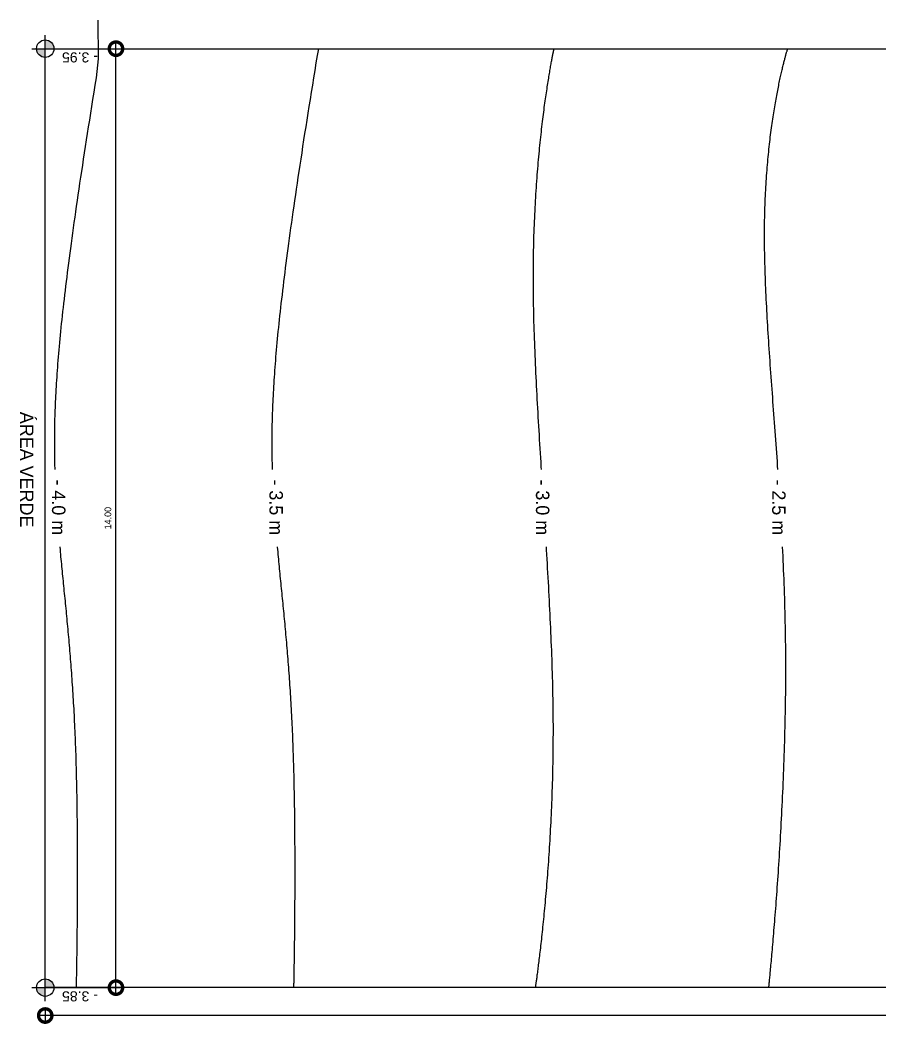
# Model space of a CAD drawing. Header units: millimetres. Extents: x 92.2 to 172.4, y 6.8 to 63.1.
# Drawn here: x 129.86 to 142.68, y 47.95 to 62.92 of the extents above; entities that cross this region are included whole.
import ezdxf

# ---------------------------------------------------------------- set-up
doc = ezdxf.new("R2010")
doc.units = ezdxf.units.MM
doc.linetypes.add('LIN0', pattern=[0])
for name, color, linetype in [('COTA', 2, 'Continuous'), ('COTAS', 1, 'Continuous'), ('HATCH', 7, 'LIN0'), ('TERRENO', 4, 'Continuous'), ('Texto', 7, 'Continuous')]:
    doc.layers.add(name, color=color, linetype=linetype)
doc.styles.add('ROMANS', font='C-ACENTO.SHX')
doc.dimstyles.new('EXEC 100', dxfattribs={"dimscale": 0, "dimtxt": 0.1, "dimasz": 0.4, "dimexe": 0.1, "dimexo": 0.1, "dimgap": 0.05, "dimtad": 0, "dimzin": 1, "dimdsep": 46, "dimtxsty": 'ROMANS', "dimblk1": 'DOTSMALL', "dimblk2": 'DOTSMALL', "dimsah": 1, "dimcen": 0.12, "dimdle": 0.1, "dimclrd": 1, "dimclre": 1, "dimclrt": 2, "dimadec": 0, "dimazin": 0, "dimtfac": 0.15, "dimtofl": 0, "dimtmove": 0, "dimatfit": 3, "dimldrblk": 'DOTSMALL', "dimfxl": 1, "dimtvp": 1.2, "dimtolj": 1, "dimtzin": 1, "dimarcsym": 0})

# ---------------------------------------------------------------- blocks, each defined once
blk = doc.blocks.new('_DOTSMALL')
at = {"color": 0, "linetype": 'ByBlock', "const_width": 0.5}
blk.add_lwpolyline([(-0.0625, 0, 1), (0.0625, 0, 1)], format="xyb", close=True, dxfattribs=at)
blk = doc.blocks.new('*D15')
at = {"layer": 'COTA', "color": 1, "linetype": 'Continuous', "lineweight": -2, "transparency": 16777216}
for p, q in [((160.237, 48.389), (160.237, 47.973)), ((160.337, 48.073), (130.137, 48.073)), ((130.237, 48.189), (130.237, 47.973))]:
    blk.add_line(p, q, dxfattribs=at)
at = {"layer": 'Defpoints', "color": 0, "linetype": 'Continuous', "transparency": 16777216}
for p in [(160.237, 48.489), (130.237, 48.289), (130.237, 48.073)]:
    blk.add_point(p, dxfattribs=at)
at = {"layer": 'COTA', "color": 1, "linetype": 'Continuous', "lineweight": -2, "transparency": 16777216, "xscale": 0.4, "yscale": 0.4, "zscale": 0.4, "rotation": 180}
blk.add_blockref('_DOTSMALL', (130.237, 48.073), dxfattribs=at)
at = {"layer": 'COTA', "color": 1, "linetype": 'Continuous', "lineweight": -2, "transparency": 16777216, "xscale": 0.4, "yscale": 0.4, "zscale": 0.4}
blk.add_blockref('_DOTSMALL', (160.237, 48.073), dxfattribs=at)
at = {"layer": 'COTA', "color": 2, "linetype": 'Continuous', "transparency": 16777216, "insert": (145.237, 48.193), "char_height": 0.1, "attachment_point": 5, "style": 'ROMANS'}
blk.add_mtext('\\A1;30.00', dxfattribs=at)
blk = doc.blocks.new('*D16')
at = {"layer": 'COTA', "color": 1, "linetype": 'Continuous', "lineweight": -2, "transparency": 16777216}
for p, q in [((131.292, 48.389), (131.292, 62.589)), ((130.337, 62.489), (131.392, 62.489)), ((130.337, 48.489), (131.392, 48.489))]:
    blk.add_line(p, q, dxfattribs=at)
at = {"layer": 'Defpoints', "color": 0, "linetype": 'Continuous', "transparency": 16777216}
for p in [(130.237, 62.489), (131.292, 62.489), (130.237, 48.489)]:
    blk.add_point(p, dxfattribs=at)
at = {"layer": 'COTA', "color": 1, "linetype": 'Continuous', "lineweight": -2, "transparency": 16777216, "xscale": 0.4, "yscale": 0.4, "zscale": 0.4}
for p, rotation in [((131.292, 62.489), 90), ((131.292, 48.489), 270)]:
    blk.add_blockref('_DOTSMALL', p, dxfattribs=dict(at, rotation=rotation))
at = {"layer": 'COTA', "color": 2, "linetype": 'Continuous', "transparency": 16777216, "insert": (131.172, 55.489), "char_height": 0.1, "attachment_point": 5, "rotation": 90, "style": 'ROMANS'}
blk.add_mtext('\\A1;14.00', dxfattribs=at)

msp = doc.modelspace()

# ---------------------------------------------------------------- hatches: boundary and pattern name
at = {"layer": 'COTAS', "linetype": 'Continuous'}
h = msp.add_hatch(color=7, dxfattribs=at)
h.paths.add_polyline_path([(130.237, 62.359, -0.414214), (130.107, 62.489), (130.237, 62.489)])
h.paths.add_polyline_path([(130.367, 62.489), (130.237, 62.489), (130.237, 62.619, -0.414214)])
h = msp.add_hatch(color=7, dxfattribs=at)
h.paths.add_polyline_path([(130.237, 48.359, -0.414214), (130.107, 48.489), (130.237, 48.489)])
h.paths.add_polyline_path([(130.367, 48.489), (130.237, 48.489), (130.237, 48.619, -0.414214)])

# ---------------------------------------------------------------- linework, layer by layer
for p, q in [((130.237, 62.489), (130.237, 62.689)), ((130.037, 62.489), (131.069, 62.489)), ((130.237, 62.289), (130.237, 62.489)), ((130.237, 48.489), (130.237, 48.689)), ((130.037, 48.489), (131.069, 48.489)), ((130.237, 48.289), (130.237, 48.489))]:
    msp.add_line(p, q, dxfattribs=at)
at = {"layer": 'COTAS', "color": 1, "linetype": 'Continuous'}
for centre in [(130.237, 62.489), (130.237, 48.489)]:
    msp.add_circle(centre, 0.13, dxfattribs=at)
at = {"layer": 'HATCH', "linetype": 'Continuous'}
for points in [[(130.384, 56.213), (130.383, 56.236), (130.382, 56.273), (130.381, 56.31), (130.38, 56.347), (130.38, 56.384), (130.379, 56.421), (130.379, 56.459), (130.378, 56.496), (130.378, 56.534), (130.378, 56.573), (130.378, 56.611), (130.378, 56.65), (130.378, 56.688), (130.378, 56.728), (130.378, 56.767), (130.379, 56.807), (130.38, 56.847), (130.38, 56.888), (130.381, 56.928), (130.382, 56.969), (130.383, 57.011), (130.385, 57.053), (130.386, 57.095), (130.388, 57.138), (130.39, 57.181), (130.392, 57.225), (130.394, 57.269), (130.396, 57.314), (130.398, 57.359), (130.401, 57.405), (130.403, 57.451), (130.406, 57.498), (130.409, 57.545), (130.413, 57.593), (130.416, 57.641), (130.419, 57.69), (130.423, 57.74), (130.427, 57.79), (130.431, 57.841), (130.435, 57.893), (130.44, 57.945), (130.444, 57.998), (130.449, 58.051), (130.454, 58.106), (130.459, 58.161), (130.465, 58.217), (130.47, 58.273), (130.476, 58.331), (130.482, 58.389), (130.488, 58.448), (130.495, 58.507), (130.501, 58.568), (130.508, 58.629), (130.515, 58.692), (130.523, 58.755), (130.53, 58.819), (130.538, 58.884), (130.546, 58.95), (130.554, 59.016), (130.562, 59.084), (130.571, 59.153), (130.58, 59.223), (130.589, 59.293), (130.598, 59.365), (130.608, 59.438), (130.617, 59.511), (130.628, 59.586), (130.638, 59.662), (130.648, 59.739), (130.659, 59.817), (130.67, 59.896), (130.682, 59.976), (130.693, 60.058), (130.705, 60.14), (130.717, 60.224), (130.73, 60.309), (130.742, 60.395), (130.755, 60.482), (130.768, 60.571), (130.782, 60.66), (130.796, 60.751), (130.81, 60.844), (130.824, 60.937), (130.839, 61.032), (130.853, 61.128), (130.869, 61.225), (130.884, 61.324), (130.9, 61.424), (130.916, 61.526), (130.932, 61.629), (130.949, 61.733), (130.966, 61.839), (130.983, 61.946), (131.001, 62.054), (131.033, 62.338), (131.028, 62.916)], [(133.627, 56.213), (133.626, 56.236), (133.625, 56.273), (133.624, 56.31), (133.623, 56.347), (133.622, 56.384), (133.622, 56.421), (133.621, 56.459), (133.621, 56.496), (133.621, 56.534), (133.62, 56.573), (133.62, 56.611), (133.62, 56.65), (133.621, 56.688), (133.621, 56.728), (133.621, 56.767), (133.622, 56.807), (133.622, 56.847), (133.623, 56.888), (133.624, 56.928), (133.625, 56.969), (133.626, 57.011), (133.628, 57.053), (133.629, 57.095), (133.631, 57.138), (133.632, 57.181), (133.634, 57.225), (133.636, 57.269), (133.639, 57.314), (133.641, 57.359), (133.644, 57.405), (133.646, 57.451), (133.649, 57.498), (133.652, 57.545), (133.655, 57.593), (133.659, 57.641), (133.662, 57.69), (133.666, 57.74), (133.67, 57.79), (133.674, 57.841), (133.678, 57.893), (133.683, 57.945), (133.687, 57.998), (133.692, 58.051), (133.697, 58.106), (133.702, 58.161), (133.708, 58.217), (133.713, 58.273), (133.719, 58.331), (133.725, 58.389), (133.731, 58.448), (133.738, 58.507), (133.744, 58.568), (133.751, 58.629), (133.758, 58.692), (133.765, 58.755), (133.773, 58.819), (133.781, 58.884), (133.788, 58.95), (133.797, 59.016), (133.805, 59.084), (133.814, 59.153), (133.822, 59.223), (133.832, 59.293), (133.841, 59.365), (133.85, 59.438), (133.86, 59.511), (133.87, 59.586), (133.881, 59.662), (133.891, 59.739), (133.902, 59.817), (133.913, 59.896), (133.924, 59.976), (133.936, 60.058), (133.948, 60.14), (133.96, 60.224), (133.972, 60.309), (133.985, 60.395), (133.998, 60.482), (134.011, 60.571), (134.025, 60.66), (134.038, 60.751), (134.052, 60.844), (134.067, 60.937), (134.081, 61.032), (134.096, 61.128), (134.111, 61.225), (134.127, 61.324), (134.143, 61.424), (134.159, 61.526), (134.175, 61.629), (134.192, 61.733), (134.209, 61.839), (134.226, 61.946), (134.244, 62.054), (134.261, 62.164), (134.28, 62.276), (134.298, 62.389), (134.315, 62.489)], [(137.638, 56.213), (137.635, 56.254), (137.631, 56.322), (137.626, 56.39), (137.622, 56.458), (137.618, 56.526), (137.614, 56.594), (137.61, 56.661), (137.606, 56.729), (137.602, 56.796), (137.598, 56.863), (137.594, 56.93), (137.59, 56.997), (137.586, 57.064), (137.582, 57.131), (137.579, 57.197), (137.575, 57.263), (137.572, 57.329), (137.568, 57.395), (137.565, 57.461), (137.562, 57.526), (137.558, 57.591), (137.555, 57.657), (137.552, 57.721), (137.549, 57.786), (137.547, 57.85), (137.544, 57.914), (137.541, 57.978), (137.539, 58.042), (137.536, 58.105), (137.534, 58.168), (137.532, 58.231), (137.53, 58.294), (137.528, 58.356), (137.526, 58.418), (137.525, 58.48), (137.523, 58.541), (137.522, 58.603), (137.521, 58.663), (137.52, 58.724), (137.519, 58.784), (137.518, 58.844), (137.518, 58.904), (137.517, 58.963), (137.517, 59.022), (137.517, 59.08), (137.517, 59.138), (137.517, 59.196), (137.518, 59.254), (137.518, 59.311), (137.519, 59.368), (137.52, 59.424), (137.521, 59.48), (137.522, 59.535), (137.523, 59.591), (137.525, 59.645), (137.526, 59.7), (137.528, 59.754), (137.53, 59.807), (137.532, 59.861), (137.534, 59.914), (137.536, 59.966), (137.539, 60.018), (137.541, 60.069), (137.544, 60.121), (137.547, 60.171), (137.55, 60.222), (137.552, 60.271), (137.555, 60.321), (137.559, 60.37), (137.562, 60.418), (137.565, 60.466), (137.568, 60.514), (137.572, 60.561), (137.575, 60.608), (137.579, 60.654), (137.583, 60.7), (137.587, 60.745), (137.59, 60.79), (137.594, 60.834), (137.598, 60.878), (137.602, 60.921), (137.606, 60.964), (137.61, 61.006), (137.615, 61.048), (137.619, 61.089), (137.623, 61.13), (137.627, 61.17), (137.632, 61.21), (137.636, 61.249), (137.64, 61.288), (137.645, 61.326), (137.649, 61.364), (137.654, 61.401), (137.658, 61.437), (137.662, 61.473), (137.667, 61.509), (137.671, 61.544), (137.676, 61.578), (137.68, 61.612), (137.685, 61.645), (137.689, 61.678), (137.694, 61.71), (137.698, 61.741), (137.702, 61.772), (137.707, 61.802), (137.711, 61.832), (137.715, 61.861), (137.72, 61.89), (137.724, 61.918), (137.728, 61.945), (137.732, 61.972), (137.736, 61.998), (137.741, 62.023), (137.745, 62.048), (137.749, 62.072), (137.752, 62.096), (137.756, 62.119), (137.76, 62.141), (137.764, 62.163), (137.767, 62.184), (137.771, 62.204), (137.774, 62.224), (137.778, 62.243), (137.781, 62.262), (137.784, 62.279), (137.788, 62.296), (137.791, 62.313), (137.794, 62.329), (137.796, 62.344), (137.799, 62.358), (137.802, 62.372), (137.804, 62.385), (137.807, 62.397), (137.809, 62.409), (137.811, 62.42), (137.813, 62.43), (137.815, 62.439), (137.817, 62.448), (137.818, 62.456), (137.82, 62.463), (137.821, 62.47), (137.823, 62.476), (137.824, 62.481), (137.824, 62.485), (137.825, 62.489)], [(141.163, 56.213), (141.159, 56.269), (141.155, 56.335), (141.15, 56.4), (141.146, 56.465), (141.141, 56.53), (141.136, 56.594), (141.132, 56.658), (141.127, 56.722), (141.122, 56.786), (141.118, 56.85), (141.113, 56.913), (141.108, 56.976), (141.104, 57.039), (141.099, 57.102), (141.095, 57.165), (141.09, 57.227), (141.086, 57.289), (141.081, 57.351), (141.077, 57.412), (141.072, 57.473), (141.068, 57.534), (141.063, 57.595), (141.059, 57.656), (141.055, 57.716), (141.05, 57.776), (141.046, 57.835), (141.042, 57.895), (141.038, 57.954), (141.034, 58.013), (141.03, 58.072), (141.026, 58.13), (141.023, 58.188), (141.019, 58.246), (141.015, 58.303), (141.012, 58.36), (141.009, 58.417), (141.005, 58.474), (141.002, 58.53), (140.999, 58.586), (140.996, 58.642), (140.993, 58.697), (140.99, 58.753), (140.988, 58.807), (140.985, 58.862), (140.983, 58.916), (140.98, 58.97), (140.978, 59.023), (140.976, 59.077), (140.974, 59.13), (140.972, 59.182), (140.971, 59.234), (140.969, 59.286), (140.968, 59.338), (140.967, 59.389), (140.966, 59.44), (140.965, 59.49), (140.964, 59.541), (140.964, 59.59), (140.964, 59.64), (140.963, 59.689), (140.963, 59.738), (140.964, 59.786), (140.964, 59.834), (140.965, 59.882), (140.965, 59.929), (140.966, 59.976), (140.967, 60.023), (140.969, 60.069), (140.97, 60.115), (140.971, 60.161), (140.973, 60.206), (140.975, 60.25), (140.977, 60.295), (140.979, 60.339), (140.981, 60.382), (140.984, 60.426), (140.986, 60.468), (140.989, 60.511), (140.992, 60.553), (140.995, 60.594), (140.998, 60.636), (141.001, 60.677), (141.004, 60.717), (141.008, 60.757), (141.011, 60.797), (141.015, 60.836), (141.018, 60.875), (141.022, 60.913), (141.026, 60.951), (141.03, 60.989), (141.034, 61.026), (141.038, 61.063), (141.042, 61.099), (141.046, 61.135), (141.05, 61.171), (141.055, 61.206), (141.059, 61.24), (141.064, 61.275), (141.068, 61.309), (141.073, 61.342), (141.077, 61.375), (141.082, 61.407), (141.087, 61.439), (141.092, 61.471), (141.096, 61.502), (141.101, 61.533), (141.106, 61.563), (141.111, 61.593), (141.116, 61.623), (141.121, 61.652), (141.126, 61.68), (141.131, 61.708), (141.135, 61.736), (141.14, 61.763), (141.145, 61.79), (141.15, 61.816), (141.155, 61.842), (141.16, 61.867), (141.165, 61.892), (141.17, 61.916), (141.175, 61.94), (141.179, 61.964), (141.184, 61.987), (141.189, 62.009), (141.194, 62.031), (141.198, 62.053), (141.203, 62.074), (141.208, 62.094), (141.212, 62.114), (141.217, 62.134), (141.221, 62.153), (141.225, 62.172), (141.23, 62.19), (141.234, 62.207), (141.238, 62.224), (141.242, 62.241), (141.246, 62.257), (141.25, 62.273), (141.254, 62.288), (141.258, 62.302), (141.261, 62.317), (141.265, 62.33), (141.268, 62.343), (141.272, 62.356), (141.275, 62.368), (141.278, 62.379), (141.281, 62.39), (141.284, 62.401), (141.287, 62.411), (141.289, 62.42), (141.292, 62.429), (141.294, 62.438), (141.297, 62.445), (141.299, 62.453), (141.301, 62.46), (141.303, 62.466), (141.304, 62.471), (141.306, 62.477), (141.307, 62.481), (141.309, 62.485), (141.31, 62.489)], [(130.702, 48.489), (130.702, 48.493), (130.702, 48.498), (130.702, 48.504), (130.703, 48.511), (130.703, 48.52), (130.703, 48.529), (130.703, 48.54), (130.703, 48.552), (130.704, 48.565), (130.704, 48.58), (130.704, 48.595), (130.705, 48.611), (130.705, 48.628), (130.705, 48.647), (130.706, 48.666), (130.706, 48.687), (130.706, 48.708), (130.707, 48.73), (130.707, 48.754), (130.708, 48.778), (130.708, 48.803), (130.708, 48.829), (130.709, 48.856), (130.709, 48.884), (130.71, 48.913), (130.71, 48.942), (130.711, 48.973), (130.711, 49.004), (130.712, 49.036), (130.712, 49.069), (130.712, 49.102), (130.713, 49.136), (130.713, 49.171), (130.714, 49.207), (130.714, 49.243), (130.715, 49.281), (130.715, 49.318), (130.715, 49.357), (130.716, 49.396), (130.716, 49.435), (130.717, 49.476), (130.717, 49.517), (130.717, 49.558), (130.718, 49.6), (130.718, 49.643), (130.718, 49.686), (130.718, 49.729), (130.719, 49.773), (130.719, 49.818), (130.719, 49.863), (130.719, 49.909), (130.719, 49.954), (130.72, 50.001), (130.72, 50.048), (130.72, 50.095), (130.72, 50.142), (130.72, 50.19), (130.72, 50.238), (130.72, 50.287), (130.72, 50.336), (130.72, 50.385), (130.72, 50.434), (130.719, 50.484), (130.719, 50.534), (130.719, 50.584), (130.719, 50.634), (130.718, 50.685), (130.718, 50.735), (130.718, 50.786), (130.717, 50.837), (130.717, 50.889), (130.716, 50.94), (130.716, 50.991), (130.715, 51.043), (130.714, 51.094), (130.714, 51.146), (130.713, 51.198), (130.712, 51.249), (130.711, 51.301), (130.711, 51.353), (130.71, 51.404), (130.709, 51.456), (130.708, 51.508), (130.706, 51.559), (130.705, 51.611), (130.704, 51.662), (130.703, 51.713), (130.702, 51.764), (130.7, 51.815), (130.699, 51.866), (130.697, 51.917), (130.696, 51.967), (130.694, 52.017), (130.692, 52.067), (130.691, 52.117), (130.689, 52.166), (130.687, 52.216), (130.685, 52.265), (130.683, 52.313), (130.681, 52.362), (130.678, 52.41), (130.676, 52.457), (130.674, 52.504), (130.672, 52.551), (130.669, 52.598), (130.667, 52.644), (130.664, 52.691), (130.661, 52.736), (130.659, 52.782), (130.656, 52.827), (130.653, 52.872), (130.65, 52.916), (130.647, 52.961), (130.644, 53.005), (130.641, 53.048), (130.638, 53.092), (130.635, 53.135), (130.632, 53.178), (130.629, 53.221), (130.626, 53.263), (130.622, 53.305), (130.619, 53.347), (130.616, 53.389), (130.612, 53.43), (130.609, 53.472), (130.606, 53.513), (130.602, 53.553), (130.599, 53.594), (130.595, 53.634), (130.592, 53.675), (130.588, 53.715), (130.585, 53.754), (130.581, 53.794), (130.577, 53.833), (130.574, 53.872), (130.57, 53.912), (130.566, 53.95), (130.563, 53.989), (130.559, 54.028), (130.555, 54.066), (130.552, 54.104), (130.548, 54.142), (130.544, 54.18), (130.541, 54.218), (130.537, 54.255), (130.533, 54.293), (130.53, 54.33), (130.526, 54.367), (130.522, 54.404), (130.519, 54.441), (130.515, 54.478), (130.511, 54.515), (130.508, 54.552), (130.504, 54.588), (130.5, 54.625), (130.497, 54.661), (130.493, 54.697), (130.49, 54.733), (130.486, 54.769), (130.483, 54.805), (130.479, 54.841), (130.476, 54.877), (130.472, 54.913), (130.469, 54.949), (130.466, 54.985), (130.463, 55.02), (130.459, 55.056), (130.459, 55.061)], [(133.945, 48.489), (133.945, 48.493), (133.945, 48.498), (133.945, 48.504), (133.945, 48.511), (133.946, 48.52), (133.946, 48.529), (133.946, 48.54), (133.946, 48.552), (133.947, 48.565), (133.947, 48.58), (133.947, 48.595), (133.947, 48.611), (133.948, 48.628), (133.948, 48.647), (133.948, 48.666), (133.949, 48.687), (133.949, 48.708), (133.95, 48.73), (133.95, 48.754), (133.95, 48.778), (133.951, 48.803), (133.951, 48.829), (133.952, 48.856), (133.952, 48.884), (133.953, 48.913), (133.953, 48.942), (133.953, 48.973), (133.954, 49.004), (133.954, 49.036), (133.955, 49.069), (133.955, 49.102), (133.956, 49.136), (133.956, 49.171), (133.957, 49.207), (133.957, 49.243), (133.957, 49.281), (133.958, 49.318), (133.958, 49.357), (133.959, 49.396), (133.959, 49.435), (133.959, 49.476), (133.96, 49.517), (133.96, 49.558), (133.96, 49.6), (133.961, 49.643), (133.961, 49.686), (133.961, 49.729), (133.961, 49.773), (133.962, 49.818), (133.962, 49.863), (133.962, 49.909), (133.962, 49.954), (133.962, 50.001), (133.962, 50.048), (133.963, 50.095), (133.963, 50.142), (133.963, 50.19), (133.963, 50.238), (133.963, 50.287), (133.963, 50.336), (133.962, 50.385), (133.962, 50.434), (133.962, 50.484), (133.962, 50.534), (133.962, 50.584), (133.961, 50.634), (133.961, 50.685), (133.961, 50.735), (133.96, 50.786), (133.96, 50.837), (133.96, 50.889), (133.959, 50.94), (133.959, 50.991), (133.958, 51.043), (133.957, 51.094), (133.957, 51.146), (133.956, 51.198), (133.955, 51.249), (133.954, 51.301), (133.953, 51.353), (133.952, 51.404), (133.951, 51.456), (133.95, 51.508), (133.949, 51.559), (133.948, 51.611), (133.947, 51.662), (133.946, 51.713), (133.944, 51.764), (133.943, 51.815), (133.941, 51.866), (133.94, 51.917), (133.938, 51.967), (133.937, 52.017), (133.935, 52.067), (133.933, 52.117), (133.931, 52.166), (133.93, 52.216), (133.928, 52.265), (133.926, 52.313), (133.923, 52.362), (133.921, 52.41), (133.919, 52.457), (133.917, 52.504), (133.914, 52.551), (133.912, 52.598), (133.909, 52.644), (133.907, 52.691), (133.904, 52.736), (133.901, 52.782), (133.899, 52.827), (133.896, 52.872), (133.893, 52.916), (133.89, 52.961), (133.887, 53.005), (133.884, 53.048), (133.881, 53.092), (133.878, 53.135), (133.875, 53.178), (133.872, 53.221), (133.869, 53.263), (133.865, 53.305), (133.862, 53.347), (133.859, 53.389), (133.855, 53.43), (133.852, 53.472), (133.848, 53.513), (133.845, 53.553), (133.842, 53.594), (133.838, 53.634), (133.834, 53.675), (133.831, 53.715), (133.827, 53.754), (133.824, 53.794), (133.82, 53.833), (133.817, 53.872), (133.813, 53.912), (133.809, 53.95), (133.806, 53.989), (133.802, 54.028), (133.798, 54.066), (133.795, 54.104), (133.791, 54.142), (133.787, 54.18), (133.783, 54.218), (133.78, 54.255), (133.776, 54.293), (133.772, 54.33), (133.769, 54.367), (133.765, 54.404), (133.761, 54.441), (133.758, 54.478), (133.754, 54.515), (133.75, 54.552), (133.747, 54.588), (133.743, 54.625), (133.74, 54.661), (133.736, 54.697), (133.733, 54.733), (133.729, 54.769), (133.726, 54.805), (133.722, 54.841), (133.719, 54.877), (133.715, 54.913), (133.712, 54.949), (133.709, 54.985), (133.705, 55.02), (133.702, 55.056), (133.702, 55.061)], [(137.549, 48.489), (137.549, 48.492), (137.55, 48.497), (137.551, 48.503), (137.552, 48.509), (137.553, 48.517), (137.554, 48.525), (137.555, 48.534), (137.557, 48.545), (137.558, 48.556), (137.56, 48.568), (137.562, 48.581), (137.564, 48.595), (137.566, 48.61), (137.568, 48.626), (137.571, 48.642), (137.573, 48.66), (137.575, 48.678), (137.578, 48.697), (137.581, 48.717), (137.583, 48.738), (137.586, 48.759), (137.589, 48.782), (137.592, 48.805), (137.595, 48.829), (137.598, 48.854), (137.602, 48.88), (137.605, 48.906), (137.608, 48.934), (137.612, 48.962), (137.615, 48.99), (137.619, 49.02), (137.622, 49.05), (137.626, 49.081), (137.63, 49.113), (137.633, 49.146), (137.637, 49.179), (137.641, 49.213), (137.645, 49.247), (137.648, 49.283), (137.652, 49.319), (137.656, 49.356), (137.66, 49.393), (137.664, 49.431), (137.668, 49.47), (137.672, 49.509), (137.676, 49.549), (137.68, 49.59), (137.684, 49.631), (137.688, 49.673), (137.692, 49.715), (137.696, 49.759), (137.7, 49.802), (137.704, 49.847), (137.708, 49.892), (137.711, 49.937), (137.715, 49.983), (137.719, 50.03), (137.723, 50.077), (137.727, 50.125), (137.73, 50.173), (137.734, 50.222), (137.738, 50.271), (137.741, 50.321), (137.745, 50.371), (137.748, 50.422), (137.752, 50.474), (137.755, 50.526), (137.759, 50.578), (137.762, 50.631), (137.765, 50.684), (137.768, 50.738), (137.771, 50.792), (137.774, 50.847), (137.777, 50.902), (137.78, 50.957), (137.783, 51.013), (137.785, 51.07), (137.788, 51.126), (137.79, 51.184), (137.793, 51.241), (137.795, 51.299), (137.797, 51.358), (137.799, 51.416), (137.801, 51.475), (137.803, 51.535), (137.805, 51.595), (137.806, 51.655), (137.808, 51.715), (137.809, 51.776), (137.81, 51.837), (137.811, 51.899), (137.812, 51.96), (137.813, 52.022), (137.814, 52.085), (137.814, 52.147), (137.814, 52.21), (137.815, 52.273), (137.815, 52.337), (137.815, 52.401), (137.814, 52.465), (137.814, 52.529), (137.813, 52.593), (137.812, 52.658), (137.812, 52.723), (137.81, 52.788), (137.809, 52.853), (137.808, 52.918), (137.806, 52.984), (137.805, 53.05), (137.803, 53.116), (137.801, 53.182), (137.799, 53.249), (137.797, 53.315), (137.795, 53.382), (137.792, 53.449), (137.79, 53.516), (137.787, 53.583), (137.784, 53.651), (137.782, 53.718), (137.779, 53.786), (137.776, 53.854), (137.773, 53.921), (137.769, 53.989), (137.766, 54.057), (137.763, 54.126), (137.759, 54.194), (137.756, 54.262), (137.752, 54.331), (137.749, 54.399), (137.745, 54.468), (137.741, 54.536), (137.737, 54.605), (137.733, 54.674), (137.729, 54.742), (137.725, 54.811), (137.721, 54.88), (137.717, 54.949), (137.713, 55.018), (137.71, 55.061)], [(141.028, 48.489), (141.028, 48.493), (141.029, 48.498), (141.03, 48.505), (141.03, 48.513), (141.031, 48.523), (141.032, 48.534), (141.034, 48.546), (141.035, 48.56), (141.037, 48.575), (141.038, 48.591), (141.04, 48.609), (141.042, 48.628), (141.044, 48.648), (141.046, 48.669), (141.048, 48.692), (141.05, 48.716), (141.053, 48.741), (141.055, 48.768), (141.058, 48.795), (141.06, 48.824), (141.063, 48.854), (141.066, 48.885), (141.069, 48.917), (141.072, 48.95), (141.075, 48.984), (141.078, 49.02), (141.081, 49.056), (141.084, 49.094), (141.088, 49.132), (141.091, 49.172), (141.094, 49.212), (141.098, 49.254), (141.101, 49.296), (141.105, 49.34), (141.109, 49.384), (141.112, 49.429), (141.116, 49.475), (141.12, 49.522), (141.123, 49.57), (141.127, 49.619), (141.131, 49.669), (141.135, 49.719), (141.139, 49.77), (141.143, 49.822), (141.146, 49.875), (141.15, 49.929), (141.154, 49.983), (141.158, 50.038), (141.162, 50.094), (141.166, 50.15), (141.17, 50.207), (141.173, 50.265), (141.177, 50.324), (141.181, 50.383), (141.185, 50.442), (141.189, 50.503), (141.192, 50.564), (141.196, 50.625), (141.2, 50.687), (141.203, 50.75), (141.207, 50.813), (141.211, 50.876), (141.214, 50.941), (141.217, 51.005), (141.221, 51.07), (141.224, 51.136), (141.227, 51.202), (141.231, 51.268), (141.234, 51.335), (141.237, 51.402), (141.24, 51.469), (141.243, 51.537), (141.246, 51.605), (141.248, 51.674), (141.251, 51.743), (141.254, 51.812), (141.256, 51.881), (141.259, 51.951), (141.261, 52.021), (141.263, 52.091), (141.265, 52.161), (141.267, 52.232), (141.269, 52.303), (141.271, 52.374), (141.272, 52.445), (141.274, 52.516), (141.275, 52.587), (141.277, 52.659), (141.278, 52.73), (141.279, 52.802), (141.28, 52.873), (141.28, 52.945), (141.281, 53.017), (141.281, 53.089), (141.282, 53.16), (141.282, 53.232), (141.282, 53.304), (141.282, 53.375), (141.281, 53.447), (141.281, 53.518), (141.28, 53.59), (141.279, 53.661), (141.278, 53.732), (141.277, 53.803), (141.276, 53.874), (141.274, 53.945), (141.273, 54.016), (141.271, 54.086), (141.269, 54.157), (141.267, 54.227), (141.265, 54.298), (141.262, 54.368), (141.26, 54.438), (141.257, 54.508), (141.255, 54.577), (141.252, 54.647), (141.249, 54.716), (141.246, 54.786), (141.243, 54.855), (141.24, 54.924), (141.236, 54.993), (141.233, 55.061)]]:
    msp.add_lwpolyline(points, dxfattribs=at)
at = {"layer": 'TERRENO', "color": 5, "linetype": 'Continuous'}
for p, q in [((130.237, 48.489), (130.237, 62.489)), ((130.237, 62.489), (160.237, 62.489)), ((160.237, 48.489), (130.237, 48.489))]:
    msp.add_line(p, q, dxfattribs=at)

# ---------------------------------------------------------------- texts
at = {"layer": 'COTAS', "linetype": 'Continuous', "char_height": 0.15, "width": 0.6716, "attachment_point": 1, "rotation": 180}
for s, insert in [('{\\fArial|b0|i0|c0|p34;- 3.95}', (131.023, 62.284)), ('{\\fArial|b0|i0|c0|p34;- 3.85}', (131.023, 48.284))]:
    msp.add_mtext(s, dxfattribs=dict(at, insert=insert))
at = {"layer": 'Texto', "linetype": 'Continuous', "char_height": 0.2, "width": 11.1941, "attachment_point": 1, "rotation": 270}
for s, insert in [('{\\fZapfHumnst BT|b0|i0|c0|p34;ÁREA VERDE}', (130.062, 57.075)), ('{\\fZapfHumnst BT|b0|i0|c0|p34;- 4.0 m}', (130.538, 56.067)), ('{\\fZapfHumnst BT|b0|i0|c0|p34;- 3.5 m}', (133.781, 56.067)), ('{\\fZapfHumnst BT|b0|i0|c0|p34;- 3.0 m}', (137.755, 56.067)), ('{\\fZapfHumnst BT|b0|i0|c0|p34;- 2.5 m}', (141.278, 56.067))]:
    msp.add_mtext(s, dxfattribs=dict(at, insert=insert))

# ---------------------------------------------------------------- dimensions: what is measured, and where the dimension line sits
at = {"layer": 'COTA', "linetype": 'Continuous'}
for base, p1, p2, angle, picture, middle in [((131.292, 62.489), (130.237, 48.489), (130.237, 62.489), 270, '*D16', (131.292, 55.489)), ((130.237, 48.073), (160.237, 48.489), (130.237, 48.289), 180, '*D15', (145.237, 48.073))]:
    dim = msp.add_linear_dim(base=base, p1=p1, p2=p2, angle=angle, dimstyle='EXEC 100', override={"dimscale": 1}, dxfattribs=at)
    dim.commit()
    dim.dimension.update_dxf_attribs({"geometry": picture, "text_midpoint": middle, "dimtype": 160})

doc.saveas('drawing.dxf')
